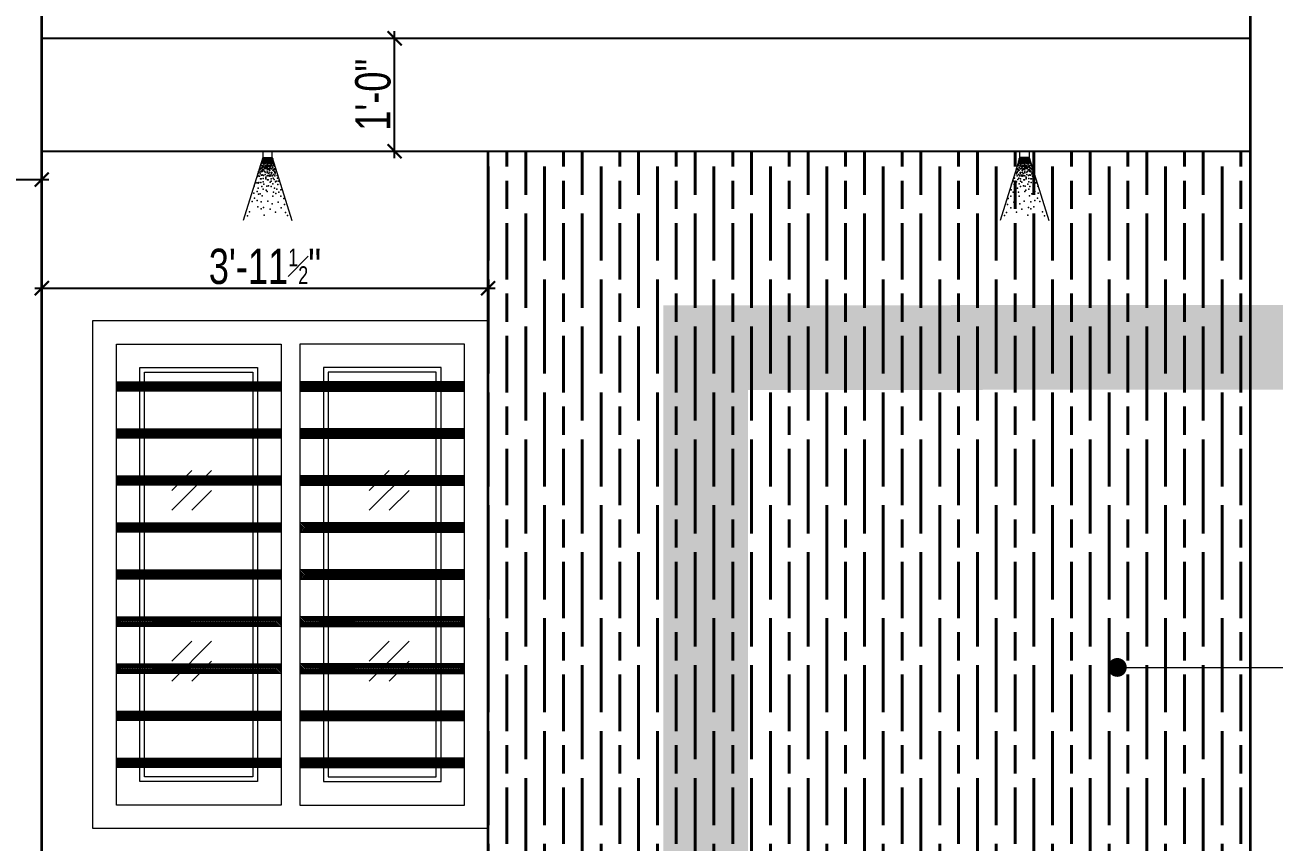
# Model space of a CAD drawing. Header units: inches. Extents: x 3365147 to 3374664, y 1380917 to 1384908.
# Drawn here: x 3370655.9 to 3370788.6, y 1381833.1 to 1381920 of the extents above; entities that cross this region are included whole.
import ezdxf

# ---------------------------------------------------------------- set-up
doc = ezdxf.new("R2010")
doc.units = ezdxf.units.IN
doc.header["$LTSCALE"] = 18
doc.header["$MEASUREMENT"] = 0
doc.header["$PDSIZE"] = -1
doc.linetypes.add('CONTINOUS', pattern=[0])
for name, color, linetype, lineweight in [('ELECTRICAL-CEILING-POINTS-00_BC', 230, 'Continuous', 20), ('ELECTRICAL-CEILING-POINTS-01_BC', 146, 'Continuous', 9), ('ELECTRICAL-CEILING-POINTS-02_BC', 231, 'Continuous', 5), ('ELEVATION-01_BC', 6, 'Continuous', 40), ('ELEVATION-02_BC', 5, 'Continuous', 35), ('ELEVATION-04_BC', 2, 'Continuous', 25), ('GLASS-00_BC', 140, 'Continuous', 18), ('GRILL-00_BC', 150, 'CONTINOUS', 18), ('GRILL-HATCH_BC', 252, 'CONTINOUS', 5), ('LEVEL-00 DIM_BC', 3, 'Continuous', 9), ('TEXT ARROW_BC', 4, 'Continuous', 13), ('TEXT-02_ARROW_BC', 4, 'Continuous', 13), ('WALL-PARAPET HATCH_BC', 4, 'Continuous', 5), ('WINDOWS-00_BC', 30, 'Continuous', 18), ('WINDOWS-SHUTTER_BC', 40, 'Continuous', 9)]:
    doc.layers.add(name, color=color, linetype=linetype, lineweight=lineweight)
doc.styles.add('BC_ROOM _DIM', font='swisscl.ttf')
doc.styles.add('DIM_BC', font='swisscl.ttf')
doc.dimstyles.new('BC-RD1', dxfattribs={"dimtxt": 5, "dimasz": 2, "dimexe": 4.5, "dimexo": 0, "dimgap": 0.5, "dimtad": 1, "dimzin": 3, "dimdsep": 46, "dimlunit": 4, "dimtxsty": 'BC_ROOM _DIM', "dimblk": 'ARCHTICK', "dimcen": 0, "dimdle": 1, "dimse1": 1, "dimse2": 1, "dimclrd": 252, "dimclre": 4, "dimclrt": 256, "dimadec": 0, "dimazin": 0, "dimtfac": 0.5, "dimtix": 1, "dimtofl": 0, "dimtmove": 2, "dimatfit": 3, "dimfxl": 0, "dimfrac": 1, "dimtolj": 1, "dimtzin": 1, "dimarcsym": 0})
doc.dimstyles.new('DIM_BC', dxfattribs={"dimtxt": 4, "dimasz": 2, "dimexe": 4.5, "dimexo": 0, "dimgap": 1, "dimtad": 1, "dimdec": 4, "dimzin": 3, "dimdsep": 46, "dimlunit": 4, "dimtxsty": 'DIM_BC', "dimblk": 'ARCHTICK', "dimcen": 0.0625, "dimdle": 0.25, "dimse1": 1, "dimse2": 1, "dimclrd": 7, "dimclre": 4, "dimclrt": 256, "dimadec": 0, "dimazin": 0, "dimtfac": 0.5, "dimtdec": 4, "dimtix": 1, "dimtofl": 0, "dimtmove": 2, "dimatfit": 2, "dimfxl": 0, "dimfrac": 1, "dimtolj": 1, "dimtzin": 1, "dimlwd": -1, "dimarcsym": 0})
pattern_1 = [(315, (-2056.26069, 608.24764), (0.0883883476483, 0.0883883476483), [])]
pattern_2 = [(315, (-2056.26069, 613.24764), (0.0883883476483, 0.0883883476483), [])]
pattern_3 = [(315, (-2056.26069, 618.24764), (0.0883883476483, 0.0883883476483), [])]
pattern_4 = [(315, (-2056.26069, 623.24764), (0.0883883476483, 0.0883883476483), [])]
pattern_5 = [(315, (-2056.26069, 628.24764), (0.0883883476483, 0.0883883476483), [])]
pattern_6 = [(315, (-2056.26069, 633.24764), (0.0883883476483, 0.0883883476483), [])]
pattern_7 = [(315, (-2056.26069, 638.24764), (0.0883883476483, 0.0883883476483), [])]
pattern_8 = [(315, (-2056.26069, 643.24764), (0.0883883476483, 0.0883883476483), [])]
pattern_9 = [(315, (-2056.26069, 648.24764), (0.0883883476483, 0.0883883476483), [])]

# ---------------------------------------------------------------- blocks, each defined once
blk = doc.blocks.new('EC-MIRCHI LIGHT ELEVATION_BC')
for p, q in [((-2, -1.33), (-2, 0)), ((-2, 0), (2, 0)), ((2, 0), (2, -1.33)), ((2, -1.33), (-2, -1.33))]:
    blk.add_line(p, q)
at = {"layer": 'ELECTRICAL-CEILING-POINTS-01_BC'}
for p in [(-2.51, -2.47), (-2.44, -2.11), (-2.37, -2.02), (-2.26, -2.17), (-2.21, -1.72), (-2.21, -2.42), (-2.19, -1.97), (-2.17, -1.63), (-2.15, -1.88), (-2.12, -1.92), (-2.12, -2.47), (-2.08, -1.81), (-2.03, -1.65), (-1.99, -1.43), (-1.99, -1.52), (-1.96, -1.7), (-1.95, -1.44), (-1.93, -2.31), (-1.92, -1.7), (-1.87, -2.6), (-1.81, -2.04), (-1.76, -1.41), (-1.74, -1.59), (-1.72, -2.17), (-1.66, -1.44), (-1.65, -1.54), (-1.58, -1.74), (-1.53, -1.61), (-1.51, -1.41), (-1.51, -1.45), (-1.51, -2.11), (-1.49, -1.7), (-1.49, -2.58), (-1.47, -1.68), (-1.44, -1.52), (-1.44, -1.7), (-1.44, -1.74), (-1.44, -1.86), (-1.42, -1.83), (-1.4, -1.41), (-1.4, -1.63), (-1.33, -2.18), (-1.31, -1.43), (-1.31, -1.7), (-1.26, -2.47), (-1.24, -1.97), (-1.22, -1.41), (-1.22, -1.56), (-1.1, -1.56), (-1.08, -1.45), (-1.08, -1.59), (-1.06, -1.97), (-1.04, -1.52), (-1.04, -1.77), (-1.01, -1.97), (-0.95, -1.47), (-0.88, -1.41), (-0.86, -1.63), (-0.86, -1.72), (-0.86, -1.91), (-0.83, -1.41), (-0.81, -1.95), (-0.79, -1.56), (-0.79, -2.22), (-0.77, -1.45), (-0.74, -1.86), (-0.72, -1.41), (-0.72, -2.45), (-0.65, -1.5), (-0.63, -1.5), (-0.59, -1.71), (-0.58, -1.63), (-0.54, -1.45), (-0.52, -1.97), (-0.47, -1.45), (-0.45, -1.63), (-0.45, -1.68), (-0.45, -2.56), (-0.43, -1.5), (-0.43, -2.38), (-0.38, -1.41), (-0.38, -2.65), (-0.34, -1.59), (-0.34, -1.79), (-0.29, -1.5), (-0.27, -1.45), (-0.25, -1.63), (-0.25, -1.9), (-0.23, -2.13), (-0.22, -1.7), (-0.2, -1.74), (-0.18, -2.11), (-0.13, -1.7), (-0.11, -1.43), (-0.11, -1.56), (-0.05, -2.38), (-0.04, -1.63), (-0.04, -1.88), (-0.02, -1.45), (0, -1.83), (0.07, -1.59), (0.12, -1.54), (0.12, -1.68), (0.12, -2.49), (0.16, -1.45), (0.16, -1.63), (0.16, -2.65), (0.18, -2.2), (0.21, -1.52), (0.21, -2.11), (0.25, -1.61), (0.34, -1.63), (0.36, -2.31), (0.39, -1.99), (0.41, -1.41), (0.41, -1.56), (0.41, -1.7), (0.43, -1.84), (0.43, -2.38), (0.46, -1.45), (0.49, -2.11), (0.55, -1.65), (0.55, -2.47), (0.59, -1.41), (0.59, -1.72), (0.61, -1.52), (0.66, -1.47), (0.7, -1.52), (0.77, -1.41), (0.77, -1.54), (0.77, -1.83), (0.77, -1.92), (0.77, -2.11), (0.82, -1.41), (0.84, -1.63), (0.84, -1.9), (0.91, -2.47), (0.95, -1.52), (0.95, -1.54), (0.95, -1.99), (1, -1.68), (1.03, -2.31), (1.03, -2.45), (1.04, -2.2), (1.07, -1.38), (1.09, -2.58), (1.11, -1.52), (1.13, -1.65), (1.18, -2.29), (1.2, -1.47), (1.22, -1.56), (1.25, -1.41), (1.3, -1.84), (1.31, -1.5), (1.34, -1.45), (1.34, -1.74), (1.36, -1.95), (1.36, -2.4), (1.37, -2.11), (1.38, -2.53), (1.47, -1.41), (1.47, -1.59), (1.47, -2.17), (1.5, -1.77), (1.5, -1.88), (1.52, -1.41), (1.56, -1.41), (1.57, -2.31), (1.59, -2.13), (1.61, -1.47), (1.63, -1.65), (1.65, -1.52), (1.72, -1.99), (1.81, -1.43), (1.86, -1.7), (1.86, -2.58), (1.9, -1.56), (1.91, -2.38), (1.93, -1.36), (1.93, -1.97), (1.95, -1.65), (1.95, -2.33), (1.98, -2.45), (2.13, -2.49), (2.2, -1.99), (2.35, -2.13), (2.54, -2.4), (2.74, -2.65), (-4.13, -5.15), (-3.64, -4.27), (-3.42, -3.86), (-3.34, -3.71), (-3.28, -4.8), (-3.25, -4.54), (-3.09, -4.52), (-3.05, -5.24), (-3.01, -3.19), (-2.91, -3.75), (-2.8, -3.03), (-2.74, -4.26), (-2.68, -3.86), (-2.55, -2.83), (-2.55, -4.93), (-2.48, -4.1), (-2.27, -2.72), (-2.27, -3.52), (-2.21, -3.08), (-2.17, -4), (-2.15, -3.46), (-2.07, -5.21), (-1.8, -4.53), (-1.73, -4.8), (-1.66, -3.73), (-1.56, -2.74), (-1.53, -2.99), (-1.53, -3.08), (-1.53, -4.5), (-1.46, -2.98), (-1.46, -3.19), (-1.4, -2.71), (-1.33, -3.66), (-1.33, -5.27), (-1.31, -3.62), (-1.22, -5.09), (-1.22, -5.27), (-0.99, -4.06), (-0.92, -3.41), (-0.92, -5.07), (-0.79, -3.12), (-0.79, -4.06), (-0.74, -4.45), (-0.63, -2.71), (-0.63, -3.73), (-0.59, -2.72), (-0.58, -3.17), (-0.58, -4.72), (-0.56, -3.91), (-0.52, -5.27), (-0.38, -3.12), (-0.18, -5.14), (-0.15, -3.66), (0.02, -2.78), (0.03, -3.1), (0.05, -3.14), (0.09, -3.39), (0.14, -4.39), (0.16, -3.66), (0.16, -3.99), (0.18, -4.63), (0.22, -5.21), (0.25, -3.48), (0.39, -2.96), (0.43, -3.32), (0.56, -3.59), (0.79, -3.19), (0.84, -3.66), (0.97, -3.52), (1.03, -3.12), (1.03, -4.47), (1.04, -4.95), (1.07, -3.03), (1.13, -3.46), (1.31, -4.23), (1.38, -3.75), (1.54, -2.74), (1.59, -3.39), (1.68, -2.71), (1.71, -5.14), (1.78, -3.19), (1.9, -2.69), (1.9, -3.12), (1.91, -3.32), (1.91, -3.99), (1.98, -3.32), (1.98, -5.07), (2.02, -4.18), (2.22, -3.12), (2.26, -3.48), (2.31, -3.79), (2.31, -4.33), (2.33, -3.08), (2.33, -5.02), (2.38, -3.12), (2.42, -4.14), (2.58, -5.07), (2.69, -2.96), (2.78, -3.64), (2.81, -4.39), (3.12, -3.21), (3.12, -3.99), (3.19, -4.81), (3.26, -3.66), (3.28, -3.96), (3.33, -4.47), (3.85, -4.29), (3.93, -4.67), (3.93, -5.27), (4.1, -4.84), (-5.51, -7.02), (-4.46, -6.35), (-4.38, -7.11), (-4.16, -5.75), (-3.69, -6.35), (-3.42, -6.49), (-2.88, -7.83), (-2.74, -6.01), (-2.34, -5.75), (-2.24, -6.91), (-1.6, -6.35), (-1.58, -5.9), (-1.58, -7.51), (-1.06, -6.55), (-0.92, -5.34), (-0.43, -7.34), (-0.25, -6.08), (0.09, -6.08), (0.36, -7.41), (0.7, -5.54), (0.7, -5.88), (0.75, -5.72), (1.52, -6.98), (1.84, -5.81), (1.84, -6.49), (2.38, -7.5), (2.72, -5.88), (2.87, -6.68), (2.99, -5.88), (3.39, -5.34), (3.73, -6.62), (3.93, -7.83), (4, -6.82), (4.2, -6.69), (4.3, -5.36), (4.88, -6.76), (5.69, -7.43), (-6.93, -10.05), (-5.71, -9.58), (-5.64, -8.24), (-4.83, -8.71), (-3.93, -8.08), (-3.57, -9.01), (-2.53, -8.69), (-2.2, -9.58), (-0.05, -10.59), (0.22, -8.57), (0.55, -8.31), (1.88, -8.1), (2.24, -9.5), (3.19, -9.04), (3.87, -9.11), (4.41, -8.58), (4.47, -10.46), (5.62, -9.99), (5.89, -8.91), (-7.6, -13.02), (-7.13, -11.33), (-5.78, -12.07), (-4.5, -10.86), (-3.35, -12.95), (-1.93, -11.2), (-1.06, -12.34), (1.78, -11.94), (2.72, -10.79), (2.79, -12.28), (4.07, -11.8), (6.5, -10.66), (7.64, -12.88), (-8.48, -13.69), (1.44, -13.62), (8.52, -13.76)]:
    blk.add_point(p, dxfattribs=at)
at = {"layer": 'ELECTRICAL-CEILING-POINTS-02_BC'}
for p, q in [((-2, -1.33), (-10.35, -14.7)), ((2, -1.33), (10.35, -14.7))]:
    blk.add_line(p, q, dxfattribs=at)
blk = doc.blocks.new('ARCHTICK')
at = {"color": 0, "const_width": 0.15}
blk.add_lwpolyline([(-0.5, -0.5), (0.5, 0.5)], dxfattribs=at)
blk = doc.blocks.new('*D1833')
at = {"layer": 'Defpoints', "color": 0, "transparency": 16777216}
for p in [(3370786.08, 1381912.55), (3370816.72, 1381912.55), (3370786.08, 1381906.55)]:
    blk.add_point(p, dxfattribs=at)
at = {"layer": 'LEVEL-00 DIM_BC', "color": 252, "lineweight": -2, "transparency": 16777216}
blk.add_line((3370816.72, 1381905.8), (3370816.72, 1381913.3), dxfattribs=at)
at = {"layer": 'LEVEL-00 DIM_BC', "color": 252, "lineweight": -2, "transparency": 16777216, "xscale": 1.5, "yscale": 1.5, "zscale": 1.5}
for p, rotation in [((3370816.72, 1381912.55), 90), ((3370816.72, 1381906.55), 270)]:
    blk.add_blockref('ARCHTICK', p, dxfattribs=dict(at, rotation=rotation))
at = {"layer": 'LEVEL-00 DIM_BC', "transparency": 16777216, "insert": (3370814.42, 1381909.55), "char_height": 3.75, "attachment_point": 5, "rotation": 90, "style": 'BC_ROOM _DIM'}
blk.add_mtext('\\A1;6"', dxfattribs=at)
blk = doc.blocks.new('_ArchTick')
at = {"color": 0, "linetype": 'ByBlock', "const_width": 0.15}
blk.add_lwpolyline([(-0.5, -0.5), (0.5, 0.5)], dxfattribs=at)
blk = doc.blocks.new('*D1835')
at = {"layer": 'Defpoints', "color": 0, "transparency": 16777216}
for p in [(3370657.65, 1381903.53), (3370648.65, 1381898.51), (3370657.65, 1381898.51)]:
    blk.add_point(p, dxfattribs=at)
at = {"layer": 'LEVEL-00 DIM_BC', "color": 252, "lineweight": -2, "transparency": 16777216}
blk.add_line((3370647.9, 1381903.53), (3370658.4, 1381903.53), dxfattribs=at)
at = {"layer": 'LEVEL-00 DIM_BC', "color": 252, "lineweight": -2, "transparency": 16777216, "xscale": 1.5, "yscale": 1.5, "zscale": 1.5, "rotation": 180}
blk.add_blockref('ARCHTICK', (3370648.65, 1381903.53), dxfattribs=at)
at = {"layer": 'LEVEL-00 DIM_BC', "color": 252, "lineweight": -2, "transparency": 16777216, "xscale": 1.5, "yscale": 1.5, "zscale": 1.5}
blk.add_blockref('ARCHTICK', (3370657.65, 1381903.53), dxfattribs=at)
at = {"layer": 'LEVEL-00 DIM_BC', "transparency": 16777216, "insert": (3370653.15, 1381905.82), "char_height": 3.75, "attachment_point": 5, "style": 'BC_ROOM _DIM'}
blk.add_mtext('\\A1;9"', dxfattribs=at)
blk = doc.blocks.new('*D1836')
at = {"layer": 'Defpoints', "color": 0, "transparency": 16777216}
for p in [(3370657.65, 1381900.74), (3370705.08, 1381900.74), (3370705.08, 1381891.99)]:
    blk.add_point(p, dxfattribs=at)
at = {"layer": 'LEVEL-00 DIM_BC', "color": 252, "lineweight": -2, "transparency": 16777216}
blk.add_line((3370656.9, 1381891.99), (3370705.83, 1381891.99), dxfattribs=at)
at = {"layer": 'LEVEL-00 DIM_BC', "color": 252, "lineweight": -2, "transparency": 16777216, "xscale": 1.5, "yscale": 1.5, "zscale": 1.5, "rotation": 180}
blk.add_blockref('ARCHTICK', (3370657.65, 1381891.99), dxfattribs=at)
at = {"layer": 'LEVEL-00 DIM_BC', "color": 252, "lineweight": -2, "transparency": 16777216, "xscale": 1.5, "yscale": 1.5, "zscale": 1.5}
blk.add_blockref('ARCHTICK', (3370705.08, 1381891.99), dxfattribs=at)
at = {"layer": 'LEVEL-00 DIM_BC', "transparency": 16777216, "insert": (3370681.37, 1381894.29), "char_height": 3.75, "attachment_point": 5, "style": 'BC_ROOM _DIM'}
blk.add_mtext('\\A1;3\'-11{\\H0.5x;\\S1#2;}"', dxfattribs=at)
blk = doc.blocks.new('*D1840')
at = {"layer": 'Defpoints', "color": 0, "transparency": 16777216}
for p in [(3370697.32, 1381906.55), (3370657.65, 1381804.55), (3370816.72, 1381804.55)]:
    blk.add_point(p, dxfattribs=at)
at = {"layer": 'LEVEL-00 DIM_BC', "color": 252, "lineweight": -2, "transparency": 16777216}
blk.add_line((3370816.72, 1381907.3), (3370816.72, 1381803.8), dxfattribs=at)
at = {"layer": 'LEVEL-00 DIM_BC', "color": 252, "lineweight": -2, "transparency": 16777216, "xscale": 1.5, "yscale": 1.5, "zscale": 1.5}
for p, rotation in [((3370816.72, 1381906.55), 90), ((3370816.72, 1381804.55), 270)]:
    blk.add_blockref('ARCHTICK', p, dxfattribs=dict(at, rotation=rotation))
at = {"layer": 'LEVEL-00 DIM_BC', "transparency": 16777216, "insert": (3370814.42, 1381855.55), "char_height": 3.75, "attachment_point": 5, "rotation": 90, "style": 'BC_ROOM _DIM'}
blk.add_mtext('\\A1;8\'-6"', dxfattribs=at)
blk = doc.blocks.new('*D1869')
at = {"layer": 'Defpoints', "color": 0, "transparency": 16777216}
for p in [(3370695.15, 1381918.55), (3370697.32, 1381918.55), (3370697.32, 1381906.55)]:
    blk.add_point(p, dxfattribs=at)
at = {"layer": 'LEVEL-00 DIM_BC', "color": 252, "lineweight": -2, "transparency": 16777216}
blk.add_line((3370695.15, 1381905.8), (3370695.15, 1381919.3), dxfattribs=at)
at = {"layer": 'LEVEL-00 DIM_BC', "color": 252, "lineweight": -2, "transparency": 16777216, "xscale": 1.5, "yscale": 1.5, "zscale": 1.5}
for p, rotation in [((3370695.15, 1381918.55), 90), ((3370695.15, 1381906.55), 270)]:
    blk.add_blockref('ARCHTICK', p, dxfattribs=dict(at, rotation=rotation))
at = {"layer": 'LEVEL-00 DIM_BC', "transparency": 16777216, "insert": (3370692.86, 1381912.55), "char_height": 3.75, "attachment_point": 5, "rotation": 90, "style": 'BC_ROOM _DIM'}
blk.add_mtext('\\A1;1\'-0"', dxfattribs=at)
blk = doc.blocks.new('*D1870')
at = {"layer": 'Defpoints', "color": 0, "transparency": 16777216}
for p in [(3370765.1, 1381954.55), (3370764.65, 1381918.55), (3370805.05, 1381918.55)]:
    blk.add_point(p, dxfattribs=at)
at = {"layer": 'LEVEL-00 DIM_BC', "color": 252, "lineweight": -2, "transparency": 16777216}
blk.add_line((3370805.05, 1381955.3), (3370805.05, 1381917.8), dxfattribs=at)
at = {"layer": 'LEVEL-00 DIM_BC', "color": 252, "lineweight": -2, "transparency": 16777216, "xscale": 1.5, "yscale": 1.5, "zscale": 1.5}
for p, rotation in [((3370805.05, 1381954.55), 90), ((3370805.05, 1381918.55), 270)]:
    blk.add_blockref('ARCHTICK', p, dxfattribs=dict(at, rotation=rotation))
at = {"layer": 'LEVEL-00 DIM_BC', "transparency": 16777216, "insert": (3370802.75, 1381936.55), "char_height": 3.75, "attachment_point": 5, "rotation": 90, "style": 'BC_ROOM _DIM'}
blk.add_mtext('\\A1;3\'-0"', dxfattribs=at)

msp = doc.modelspace()

# ---------------------------------------------------------------- hatches: boundary and pattern name
at = {"layer": 'ELEVATION-01_BC', "transparency": 33554687}
h = msp.add_hatch(dxfattribs=at)
h.set_pattern_fill('GOST_WOOD', color=256)
h.set_pattern_definition([(90, (-4990.916, -1369.0854), (6, -4e-16), [10, -2]), (90, (-4988.916, -1371.0854), (6, -4e-16), [6, -1.5, 3, -1.5]), (90, (-4986.916, -1374.0854), (6, -4e-16), [10, -2])])
h.paths.add_polyline_path([(3370705.08347, 1381906.55187), (3370786.08347, 1381906.55187), (3370786.08347, 1381786.55187), (3370705.08347, 1381786.55187)])
at = {"layer": 'GRILL-HATCH_BC', "transparency": 33554687}
h = msp.add_hatch(dxfattribs=at)
h.set_pattern_fill('ANSI31', color=256, angle=-90)
h.set_pattern_definition(pattern_9)
h.paths.add_polyline_path([(3370665.58347, 1381882.05187), (3370665.58347, 1381881.05187), (3370683.08347, 1381881.05187), (3370683.08347, 1381882.05187)])
h = msp.add_hatch(dxfattribs=at)
h.set_pattern_fill('ANSI31', color=256, angle=-90)
h.set_pattern_definition(pattern_9)
h.paths.add_polyline_path([(3370702.58347, 1381882.05187), (3370702.58347, 1381881.05187), (3370685.08347, 1381881.05187), (3370685.08347, 1381882.05187)])
h = msp.add_hatch(dxfattribs=at)
h.set_pattern_fill('ANSI31', color=256, angle=-90)
h.set_pattern_definition(pattern_8)
h.paths.add_polyline_path([(3370665.58347, 1381877.05187), (3370665.58347, 1381876.05187), (3370683.08347, 1381876.05187), (3370683.08347, 1381877.05187)])
h = msp.add_hatch(dxfattribs=at)
h.set_pattern_fill('ANSI31', color=256, angle=-90)
h.set_pattern_definition(pattern_8)
h.paths.add_polyline_path([(3370702.58347, 1381877.05187), (3370702.58347, 1381876.05187), (3370685.08347, 1381876.05187), (3370685.08347, 1381877.05187)])
h = msp.add_hatch(dxfattribs=at)
h.set_pattern_fill('ANSI31', color=256, angle=-90)
h.set_pattern_definition(pattern_7)
h.paths.add_polyline_path([(3370665.58347, 1381872.05187), (3370665.58347, 1381871.05187), (3370683.08347, 1381871.05187), (3370683.08347, 1381872.05187)])
h = msp.add_hatch(dxfattribs=at)
h.set_pattern_fill('ANSI31', color=256, angle=-90)
h.set_pattern_definition(pattern_7)
h.paths.add_polyline_path([(3370702.58347, 1381872.05187), (3370702.58347, 1381871.05187), (3370685.08347, 1381871.05187), (3370685.08347, 1381872.05187)])
h = msp.add_hatch(dxfattribs=at)
h.set_pattern_fill('ANSI31', color=256, angle=-90)
h.set_pattern_definition(pattern_6)
h.paths.add_polyline_path([(3370665.58347, 1381867.05187), (3370665.58347, 1381866.05187), (3370683.08347, 1381866.05187), (3370683.08347, 1381867.05187)])
h = msp.add_hatch(dxfattribs=at)
h.set_pattern_fill('ANSI31', color=256, angle=-90)
h.set_pattern_definition(pattern_6)
h.paths.add_polyline_path([(3370702.58347, 1381867.05187), (3370702.58347, 1381866.05187), (3370685.08347, 1381866.05187), (3370685.08347, 1381867.05187)])
h = msp.add_hatch(dxfattribs=at)
h.set_pattern_fill('ANSI31', color=256, angle=-90)
h.set_pattern_definition(pattern_5)
h.paths.add_polyline_path([(3370665.58347, 1381862.05187), (3370665.58347, 1381861.05187), (3370683.08347, 1381861.05187), (3370683.08347, 1381862.05187)])
h = msp.add_hatch(dxfattribs=at)
h.set_pattern_fill('ANSI31', color=256, angle=-90)
h.set_pattern_definition(pattern_5)
h.paths.add_polyline_path([(3370702.58347, 1381862.05187), (3370702.58347, 1381861.05187), (3370685.08347, 1381861.05187), (3370685.08347, 1381862.05187)])
h = msp.add_hatch(dxfattribs=at)
h.set_pattern_fill('ANSI31', color=256, angle=-90)
h.set_pattern_definition(pattern_4)
h.paths.add_polyline_path([(3370665.58347, 1381857.05187), (3370665.58347, 1381856.05187), (3370683.08347, 1381856.05187), (3370683.08347, 1381857.05187)])
h = msp.add_hatch(dxfattribs=at)
h.set_pattern_fill('ANSI31', color=256, angle=-90)
h.set_pattern_definition(pattern_4)
h.paths.add_polyline_path([(3370702.58347, 1381857.05187), (3370702.58347, 1381856.05187), (3370685.08347, 1381856.05187), (3370685.08347, 1381857.05187)])
h = msp.add_hatch(dxfattribs=at)
h.set_pattern_fill('ANSI31', color=256, angle=-90)
h.set_pattern_definition(pattern_3)
h.paths.add_polyline_path([(3370665.58347, 1381852.05187), (3370665.58347, 1381851.05187), (3370683.08347, 1381851.05187), (3370683.08347, 1381852.05187)])
h = msp.add_hatch(dxfattribs=at)
h.set_pattern_fill('ANSI31', color=256, angle=-90)
h.set_pattern_definition(pattern_3)
h.paths.add_polyline_path([(3370702.58347, 1381852.05187), (3370702.58347, 1381851.05187), (3370685.08347, 1381851.05187), (3370685.08347, 1381852.05187)])
h = msp.add_hatch(dxfattribs=at)
h.set_pattern_fill('ANSI31', color=256, angle=-90)
h.set_pattern_definition(pattern_2)
h.paths.add_polyline_path([(3370665.58347, 1381847.05187), (3370665.58347, 1381846.05187), (3370683.08347, 1381846.05187), (3370683.08347, 1381847.05187)])
h = msp.add_hatch(dxfattribs=at)
h.set_pattern_fill('ANSI31', color=256, angle=-90)
h.set_pattern_definition(pattern_2)
h.paths.add_polyline_path([(3370702.58347, 1381847.05187), (3370702.58347, 1381846.05187), (3370685.08347, 1381846.05187), (3370685.08347, 1381847.05187)])
h = msp.add_hatch(dxfattribs=at)
h.set_pattern_fill('ANSI31', color=256, angle=-90)
h.set_pattern_definition(pattern_1)
h.paths.add_polyline_path([(3370665.58347, 1381842.05187), (3370665.58347, 1381841.05187), (3370683.08347, 1381841.05187), (3370683.08347, 1381842.05187)])
h = msp.add_hatch(dxfattribs=at)
h.set_pattern_fill('ANSI31', color=256, angle=-90)
h.set_pattern_definition(pattern_1)
h.paths.add_polyline_path([(3370702.58347, 1381842.05187), (3370702.58347, 1381841.05187), (3370685.08347, 1381841.05187), (3370685.08347, 1381842.05187)])
at = {"layer": 'WALL-PARAPET HATCH_BC'}
h = msp.add_hatch(dxfattribs=at)
h.set_pattern_fill('ANSI33', color=256, scale=24)
h.set_pattern_definition([(45, (-978.0464, 0), (-4.242640687, 4.242640687), []), (45, (-973.804, 0), (-4.242640687, 4.242640687), [3, -1.5])])
h.paths.add_polyline_path([(3371002.71229, 1382035.67532), (3370981.2349, 1382035.67532), (3370981.2349, 1382026.67532), (3370993.71229, 1382026.67532), (3370993.71229, 1381541.13674), (3370865.27673, 1381541.13673), (3370865.27673, 1381505.11688), (3370732.7123, 1381505.11688), (3370732.71285, 1381881.17889), (3370865.27563, 1381881.23152), (3370865.27667, 1382046.17532), (3370922.46229, 1382046.17532), (3370922.46229, 1382026.67532), (3370951.2349, 1382026.67532), (3370951.2349, 1382035.67532), (3370931.46229, 1382035.67532), (3370931.46229, 1382055.17532), (3370856.27673, 1382055.17532), (3370856.27568, 1381890.22795), (3370723.71286, 1381890.17532), (3370723.71228, 1381496.11688), (3370874.27673, 1381496.11688), (3370874.27673, 1381532.13673), (3371002.71229, 1381532.13674)])

# ---------------------------------------------------------------- linework, layer by layer
at = {"layer": 'ELEVATION-02_BC', "transparency": 33554687}
for p, q in [((3370657.64792, 1381786.55187), (3370657.64792, 1381960.55187)), ((3370786.08347, 1381960.55187), (3370786.08347, 1381804.55187)), ((3370705.08347, 1381804.55187), (3370705.08347, 1381906.55187))]:
    msp.add_line(p, q, dxfattribs=at)
at = {"layer": 'ELEVATION-04_BC', "transparency": 33554687}
for p, q in [((3370657.64792, 1381918.55187), (3370786.08347, 1381918.55187)), ((3370657.64792, 1381906.55187), (3370786.08347, 1381906.55187))]:
    msp.add_line(p, q, dxfattribs=at)
at = {"layer": 'GLASS-00_BC', "transparency": 33554687}
for p, q in [((3370671.46215, 1381868.38582), (3370675.70479, 1381872.62846)), ((3370671.46215, 1381870.50714), (3370673.58347, 1381872.62846)), ((3370692.46215, 1381868.38582), (3370696.70479, 1381872.62846)), ((3370692.46215, 1381870.50714), (3370694.58347, 1381872.62846)), ((3370673.58347, 1381868.38582), (3370675.70479, 1381870.50714)), ((3370694.58347, 1381868.38582), (3370696.70479, 1381870.50714)), ((3370671.46215, 1381850.22632), (3370675.70479, 1381854.46896)), ((3370671.46215, 1381852.34764), (3370673.58347, 1381854.46896)), ((3370692.46215, 1381850.22632), (3370696.70479, 1381854.46896)), ((3370692.46215, 1381852.34764), (3370694.58347, 1381854.46896)), ((3370673.58347, 1381850.22632), (3370675.70479, 1381852.34764)), ((3370694.58347, 1381850.22632), (3370696.70479, 1381852.34764))]:
    msp.add_line(p, q, dxfattribs=at)
at = {"layer": 'GRILL-00_BC', "transparency": 33554687}
for points in [[(3370665.58347, 1381882.05187), (3370683.08347, 1381882.05187), (3370683.08347, 1381881.05187), (3370665.58347, 1381881.05187)], [(3370702.58347, 1381882.05187), (3370685.08347, 1381882.05187), (3370685.08347, 1381881.05187), (3370702.58347, 1381881.05187)], [(3370665.58347, 1381877.05187), (3370683.08347, 1381877.05187), (3370683.08347, 1381876.05187), (3370665.58347, 1381876.05187)], [(3370702.58347, 1381877.05187), (3370685.08347, 1381877.05187), (3370685.08347, 1381876.05187), (3370702.58347, 1381876.05187)], [(3370665.58347, 1381872.05187), (3370683.08347, 1381872.05187), (3370683.08347, 1381871.05187), (3370665.58347, 1381871.05187)], [(3370702.58347, 1381872.05187), (3370685.08347, 1381872.05187), (3370685.08347, 1381871.05187), (3370702.58347, 1381871.05187)], [(3370665.58347, 1381867.05187), (3370683.08347, 1381867.05187), (3370683.08347, 1381866.05187), (3370665.58347, 1381866.05187)], [(3370702.58347, 1381867.05187), (3370685.08347, 1381867.05187), (3370685.08347, 1381866.05187), (3370702.58347, 1381866.05187)], [(3370665.58347, 1381862.05187), (3370683.08347, 1381862.05187), (3370683.08347, 1381861.05187), (3370665.58347, 1381861.05187)], [(3370702.58347, 1381862.05187), (3370685.08347, 1381862.05187), (3370685.08347, 1381861.05187), (3370702.58347, 1381861.05187)], [(3370665.58347, 1381857.05187), (3370683.08347, 1381857.05187), (3370683.08347, 1381856.05187), (3370665.58347, 1381856.05187)], [(3370702.58347, 1381857.05187), (3370685.08347, 1381857.05187), (3370685.08347, 1381856.05187), (3370702.58347, 1381856.05187)], [(3370665.58347, 1381852.05187), (3370683.08347, 1381852.05187), (3370683.08347, 1381851.05187), (3370665.58347, 1381851.05187)], [(3370702.58347, 1381852.05187), (3370685.08347, 1381852.05187), (3370685.08347, 1381851.05187), (3370702.58347, 1381851.05187)], [(3370665.58347, 1381847.05187), (3370683.08347, 1381847.05187), (3370683.08347, 1381846.05187), (3370665.58347, 1381846.05187)], [(3370702.58347, 1381847.05187), (3370685.08347, 1381847.05187), (3370685.08347, 1381846.05187), (3370702.58347, 1381846.05187)], [(3370665.58347, 1381842.05187), (3370683.08347, 1381842.05187), (3370683.08347, 1381841.05187), (3370665.58347, 1381841.05187)], [(3370702.58347, 1381842.05187), (3370685.08347, 1381842.05187), (3370685.08347, 1381841.05187), (3370702.58347, 1381841.05187)]]:
    msp.add_lwpolyline(points, close=True, dxfattribs=at)
at = {"layer": 'TEXT ARROW_BC'}
msp.add_lwpolyline([(3370705.08347, 1381906.55187), (3370786.08347, 1381906.55187), (3370786.08347, 1381786.55187), (3370705.08347, 1381786.55187)], close=True, dxfattribs=at)
at = {"layer": 'WINDOWS-00_BC', "transparency": 33554687}
for points in [[(3370663.08347, 1381888.55187), (3370705.08347, 1381888.55187), (3370705.08347, 1381834.55187), (3370663.08347, 1381834.55187)], [(3370665.58347, 1381886.05187), (3370683.08347, 1381886.05187), (3370683.08347, 1381837.05187), (3370665.58347, 1381837.05187)], [(3370702.58347, 1381886.05187), (3370685.08347, 1381886.05187), (3370685.08347, 1381837.05187), (3370702.58347, 1381837.05187)]]:
    msp.add_lwpolyline(points, close=True, dxfattribs=at)
at = {"layer": 'WINDOWS-SHUTTER_BC', "transparency": 33554687}
for points in [[(3370680.58347, 1381839.55187), (3370668.08347, 1381839.55187), (3370668.08347, 1381883.55187), (3370680.58347, 1381883.55187), (3370680.58347, 1381839.55187)], [(3370680.08347, 1381840.05187), (3370668.58347, 1381840.05187), (3370668.58347, 1381883.05187), (3370680.08347, 1381883.05187), (3370680.08347, 1381840.05187)], [(3370687.58347, 1381839.55187), (3370700.08347, 1381839.55187), (3370700.08347, 1381883.55187), (3370687.58347, 1381883.55187), (3370687.58347, 1381839.55187)], [(3370688.08347, 1381840.05187), (3370699.58347, 1381840.05187), (3370699.58347, 1381883.05187), (3370688.08347, 1381883.05187), (3370688.08347, 1381840.05187)]]:
    msp.add_lwpolyline(points, dxfattribs=at)

# ---------------------------------------------------------------- block references
at = {"layer": 'ELECTRICAL-CEILING-POINTS-00_BC', "transparency": 33554687, "yscale": 0.5, "zscale": 0.5}
for p, xscale in [((3370681.64792, 1381906.55187), -0.25), ((3370762.08347, 1381906.55187), 0.25)]:
    msp.add_blockref('EC-MIRCHI LIGHT ELEVATION_BC', p, dxfattribs=dict(at, xscale=xscale))

# ---------------------------------------------------------------- dimensions: what is measured, and where the dimension line sits
at = {"layer": 'LEVEL-00 DIM_BC', "transparency": 33554687}
for base, p1, p2, picture, middle in [((3370805.05021, 1381918.55187), (3370765.10451, 1381954.55187), (3370764.64792, 1381918.55187), '*D1870', (3370802.75229, 1381936.55187)), ((3370695.15435, 1381918.55187), (3370697.32148, 1381906.55187), (3370697.32148, 1381918.55187), '*D1869', (3370692.85889, 1381912.55187)), ((3370816.71983, 1381912.55187), (3370786.08347, 1381906.55187), (3370786.08347, 1381912.55187), '*D1833', (3370814.42437, 1381909.55187)), ((3370816.71983, 1381804.55187), (3370697.32148, 1381906.55187), (3370657.64792, 1381804.55187), '*D1840', (3370814.42437, 1381855.55187))]:
    dim = msp.add_linear_dim(base=base, p1=p1, p2=p2, angle=90, dimstyle='BC-RD1', override={"dimscale": 0.75, "dimpost": '\\X'}, dxfattribs=at)
    dim.commit()
    dim.dimension.update_dxf_attribs({"geometry": picture, "text_midpoint": middle})
for base, p1, p2, picture, middle in [((3370657.64792, 1381903.5267), (3370648.64792, 1381898.50543), (3370657.64792, 1381898.50543), '*D1835', (3370653.14792, 1381905.8197)), ((3370705.08347, 1381891.99167), (3370657.64792, 1381900.74268), (3370705.08347, 1381900.74268), '*D1836', (3370681.3657, 1381894.28714))]:
    dim = msp.add_linear_dim(base=base, p1=p1, p2=p2, dimstyle='BC-RD1', override={"dimscale": 0.75, "dimpost": '\\X'}, dxfattribs=at)
    dim.commit()
    dim.dimension.update_dxf_attribs({"geometry": picture, "text_midpoint": middle})

# ---------------------------------------------------------------- leaders
at = {"layer": 'TEXT-02_ARROW_BC', "transparency": 33554687}
msp.add_leader([(3370771.96098, 1381851.68444), (3370902.8073, 1381851.68444)], dimstyle='DIM_BC', override={"dimgap": 1, "dimtad": 0, "dimclrd": 256, "dimldrblk": 'Dot', "dimfxl": 3, "dimfxlon": 1, "dimarcsym": 1}, dxfattribs=at)

doc.saveas('drawing.dxf')
